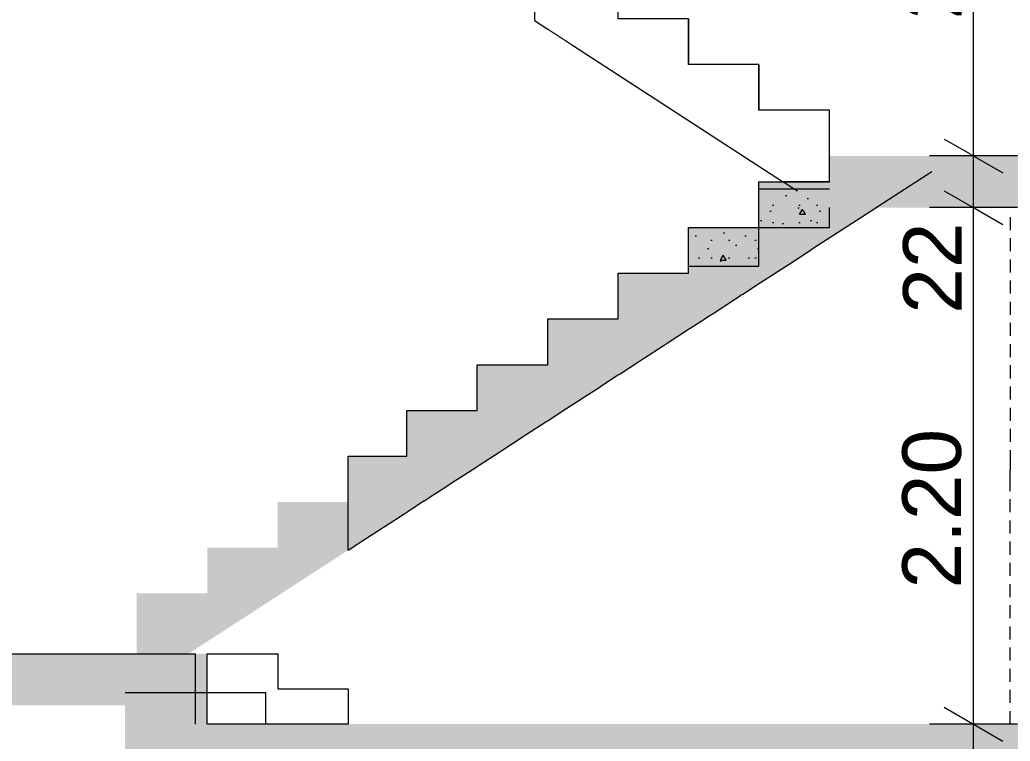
# Model space of a CAD drawing. Header units: feet. Extents: x 2583673 to 2624673, y -122443 to -93743.
# Drawn here: x 2602082 to 2606301, y -116471 to -113398 of the extents above; entities that cross this region are included whole.
import ezdxf

# ---------------------------------------------------------------- set-up
doc = ezdxf.new("R2010")
doc.units = ezdxf.units.FT
doc.header["$MEASUREMENT"] = 0
doc.set_wipeout_variables(frame=1)
doc.linetypes.add('Wipeout_Contour', pattern=[1000, 0, -1000])
for name, color, linetype, lineweight in [('0_Pen_No__1', 7, 'Continuous', 5), ('Dimensioning - General_Pen_No__1', 7, 'Continuous', 5), ('Exterior walls_Pen_No__1', 7, 'Continuous', 5), ('Structural - Bearing_Pen_No__1', 7, 'Continuous', 5)]:
    doc.layers.add(name, color=color, linetype=linetype, lineweight=lineweight)
for name, color, linetype in [('Dimensioning - General', 7, 'Continuous'), ('Exterior walls', 7, 'Continuous'), ('Structural - Bearing', 7, 'Continuous')]:
    doc.layers.add(name, color=color, linetype=linetype)
doc.layers.add('Structural - Bearing_Pen_No__109', color=7, linetype='Continuous', lineweight=5, true_color=0xb4e4dc)
doc.styles.add('GENERATED_STYLE_1', font='arial.ttf')
doc.dimstyles.new('GENERATED_STYLE__1', dxfattribs={"dimtxt": 250, "dimasz": 190, "dimexe": 0.18, "dimexo": 3, "dimgap": 0.09, "dimtad": 1, "dimlfac": 0.001, "dimzin": 0, "dimdsep": 46, "dimtxsty": 'GENERATED_STYLE_1', "dimblk": 'ARROWHEAD_2', "dimblk1": 'ARROWHEAD_2', "dimblk2": 'ARROWHEAD_2', "dimcen": 0.09, "dimclrd": 7, "dimclre": 7, "dimclrt": 7, "dimadec": 0, "dimazin": 0, "dimtfac": 1, "dimtdec": 4, "dimtmove": 0, "dimatfit": 3, "dimfxl": 1, "dimtolj": 1, "dimtzin": 0, "dimarcsym": 0})
pattern_1 = [(0, (2247653.82, -76424.97), (0, 389.71143), [24.375, -200.625]), (0, (2247766.32, -76230.1), (0, 389.71143), [24.375, -200.625]), (60, (2247653.82, -76424.97), (-337.5, 194.8557), [24.375, -200.625]), (60, (2247878.82, -76424.97), (-337.5, 194.8557), [24.375, -200.625]), (120, (2247678.2, -76424.97), (337.5, 194.8557), [24.375, -200.625]), (120, (2247903.2, -76424.97), (337.5, 194.8557), [24.375, -200.625]), (0, (2247653.82, -76387.47), (0, 75), [0, -75, 0, -112.5]), (45, (2247691.32, -76387.47), (-53.033009, 53.033009), [0, -56.25, 0, -93.75])]

# ---------------------------------------------------------------- blocks, each defined once
blk = doc.blocks.new('*D43', base_point=(2247653.8, -76425))
at = {"layer": 'Dimensioning - General_Pen_No__1', "color": 7, "linetype": 'Continuous', "lineweight": 5, "transparency": 16777216}
for p, q in [((2611965.4, -99144.8), (2611965.4, -99022.5)), ((2612090.4, -99216.9), (2611840.4, -99072.6)), ((2612152.9, -99144.8), (2611777.9, -99144.8)), ((2611965.4, -116398.3), (2611965.4, -99144.8)), ((2611840.4, -116326.2), (2612090.4, -116470.5)), ((2612152.9, -116398.3), (2611777.9, -116398.3)), ((2611965.4, -116520.6), (2611965.4, -116398.3))]:
    blk.add_line(p, q, dxfattribs=at)
at = {"layer": 'Dimensioning - General_Pen_No__1', "color": 7, "lineweight": 5, "transparency": 16777216, "insert": (2611915.4, -108199), "char_height": 250, "attachment_point": 7, "rotation": 90, "style": 'GENERATED_STYLE_1'}
blk.add_mtext('\\A1;17.25', dxfattribs=at)
blk = doc.blocks.new('ARROWHEAD_2')
at = {"color": 0, "linetype": 'Continuous', "lineweight": 0}
for p, q in [((-0.378, -0.655), (0.378, 0.655)), ((0, 0), (-1, 0))]:
    blk.add_line(p, q, dxfattribs=at)
blk = doc.blocks.new('*D44', base_point=(2247653.8, -76425))
at = {"layer": 'Dimensioning - General_Pen_No__1', "color": 7, "linetype": 'Continuous', "lineweight": 5, "transparency": 16777216}
for p, q in [((2606019.8, -114126.2), (2606269.8, -114270.5)), ((2606332.3, -114198.3), (2605957.3, -114198.3)), ((2606144.8, -116398.3), (2606144.8, -114198.3)), ((2606019.8, -116326.2), (2606269.8, -116470.5)), ((2606332.3, -116398.3), (2605957.3, -116398.3)), ((2606144.8, -116520.6), (2606144.8, -116398.3))]:
    blk.add_line(p, q, dxfattribs=at)
at = {"layer": 'Dimensioning - General_Pen_No__1', "color": 7, "lineweight": 5, "transparency": 16777216, "char_height": 250, "attachment_point": 7, "rotation": 90, "style": 'GENERATED_STYLE_1'}
for s, insert in [('\\A1;22', (2606094.8, -114650)), ('\\A1;2.20', (2606094.8, -115820.6))]:
    blk.add_mtext(s, dxfattribs=dict(at, insert=insert))
blk = doc.blocks.new('*D45', base_point=(2247653.8, -76425))
at = {"layer": 'Dimensioning - General_Pen_No__1', "color": 7, "linetype": 'Continuous', "lineweight": 5, "transparency": 16777216}
for p, q in [((2606019.8, -113906.2), (2606269.8, -114050.5)), ((2606332.3, -113978.3), (2605957.3, -113978.3)), ((2606144.8, -114198.3), (2606144.8, -113978.3)), ((2606019.8, -114126.2), (2606269.8, -114270.5)), ((2606332.3, -114198.3), (2605957.3, -114198.3))]:
    blk.add_line(p, q, dxfattribs=at)
blk = doc.blocks.new('*D46', base_point=(2247653.8, -76425))
at = {"layer": 'Dimensioning - General_Pen_No__1', "color": 7, "linetype": 'Continuous', "lineweight": 5, "transparency": 16777216}
for p, q in [((2606019.8, -111698.8), (2606269.8, -111843.2)), ((2606332.3, -111771), (2605957.3, -111771)), ((2606144.8, -113978.3), (2606144.8, -111771)), ((2606019.8, -113906.2), (2606269.8, -114050.5)), ((2606332.3, -113978.3), (2605957.3, -113978.3))]:
    blk.add_line(p, q, dxfattribs=at)
at = {"layer": 'Dimensioning - General_Pen_No__1', "color": 7, "lineweight": 5, "transparency": 16777216, "char_height": 250, "attachment_point": 7, "rotation": 90, "style": 'GENERATED_STYLE_1'}
for s, insert in [('\\A1;15', (2606094.8, -112222.7)), ('\\A1;2.21', (2606094.8, -113397))]:
    blk.add_mtext(s, dxfattribs=dict(at, insert=insert))

msp = doc.modelspace()

# ---------------------------------------------------------------- hatches: boundary and pattern name
at = {"layer": '0_Pen_No__1', "linetype": 'Continuous', "lineweight": 5}
msp.add_hatch(color=7, dxfattribs=at).paths.add_polyline_path([(2602996.195, -116098.346), (2603296.195, -116098.346), (2603296.195, -116248.346), (2603596.195, -116248.346), (2603596.195, -116398.346), (2602530.83, -116398.346), (2602530.83, -116098.346)])

# ---------------------------------------------------------------- wipeouts: each hides what was drawn before it
at = {"color": 254, "linetype": 'Wipeout_Contour', "lineweight": 0, "ltscale": 13043836.79844305}
msp.add_wipeout([(2606130.83, -116098.346), (2606300.83, -116098.346), (2606300.83, -114238.346), (2606300.83, -114198.346), (2606130.83, -114198.346)], dxfattribs=at).dxf.layer = 'Exterior walls'

# ---------------------------------------------------------------- next in the draw order: linework, layer by layer
at = {"layer": 'Exterior walls_Pen_No__1', "color": 7, "linetype": 'Continuous', "lineweight": 5}
for p, q in [((2606300.73, -114238.346), (2606300.73, -114293.877)), ((2606300.73, -114328.583), (2606300.73, -114384.114)), ((2606300.73, -114418.821), (2606300.73, -114474.352)), ((2606300.73, -114509.059), (2606300.73, -114564.589)), ((2606300.73, -114599.296), (2606300.73, -114654.827)), ((2606300.73, -114689.534), (2606300.73, -114745.065)), ((2606300.73, -114779.771), (2606300.73, -114835.302)), ((2606300.73, -114870.009), (2606300.73, -114925.54)), ((2606300.73, -114960.247), (2606300.73, -115015.778)), ((2606300.73, -115050.484), (2606300.73, -115106.015)), ((2606300.73, -115140.722), (2606300.73, -115196.253)), ((2606300.73, -115230.96), (2606300.73, -115262.815)), ((2606300.73, -115262.815), (2606300.73, -115318.346)), ((2606300.73, -115373.877), (2606300.73, -115318.346)), ((2606300.73, -115405.732), (2606300.73, -115373.877)), ((2606300.73, -115495.969), (2606300.73, -115440.439)), ((2606300.73, -115586.207), (2606300.73, -115530.676)), ((2606300.73, -115676.445), (2606300.73, -115620.914)), ((2606300.73, -115766.682), (2606300.73, -115711.151)), ((2606300.73, -115856.92), (2606300.73, -115801.389)), ((2606300.73, -115947.158), (2606300.73, -115891.627)), ((2606300.73, -116037.395), (2606300.73, -115981.864))]:
    msp.add_line(p, q, dxfattribs=at)

# ---------------------------------------------------------------- next in the draw order: wipeouts: each hides what was drawn before it
at = {"color": 254, "linetype": 'Wipeout_Contour', "lineweight": 0, "ltscale": 93827634.11003713}
msp.add_wipeout([(2600730.83, -116098.346), (2601930.83, -116098.346), (2601930.83, -115933.346), (2602230.83, -115933.346), (2602230.83, -115768.346), (2602530.83, -115768.346), (2602530.83, -115603.346), (2602830.83, -115603.346), (2602830.83, -115438.346), (2603130.83, -115438.346), (2603130.83, -115273.346), (2603430.83, -115273.346), (2603430.83, -115108.346), (2603730.83, -115108.346), (2603730.83, -114943.346), (2604030.83, -114943.346), (2604030.83, -114778.346), (2604330.83, -114778.346), (2604330.83, -114613.346), (2604630.83, -114613.346), (2604630.83, -114448.346), (2604930.83, -114448.346), (2604930.83, -114283.346), (2605230.83, -114283.346), (2605230.83, -114118.346), (2605530.83, -114118.346), (2605530.83, -114003.346), (2605230.83, -114003.346), (2605230.83, -113838.346), (2604930.83, -113838.346), (2604930.83, -113673.346), (2604630.83, -113673.346), (2604630.83, -113508.346), (2604330.83, -113508.346), (2604330.83, -113398.346), (2600730.83, -113398.346)], dxfattribs=at).dxf.layer = 'Exterior walls'
at = {"color": 254, "linetype": 'Wipeout_Contour', "lineweight": 0, "ltscale": 10421117.31003067}
msp.add_wipeout([(2602530.83, -116263.346), (2602530.83, -116398.346), (2602830.83, -116398.346), (2602830.83, -116263.346)], dxfattribs=at).dxf.layer = 'Structural - Bearing'

# ---------------------------------------------------------------- next in the draw order: linework, layer by layer
at = {"layer": '0_Pen_No__1', "color": 7, "linetype": 'Continuous', "lineweight": 5}
for p, q in [((2604530.83, -113567.873), (2604480.83, -113535.429)), ((2604580.83, -113600.317), (2604530.83, -113567.873)), ((2605530.83, -114088.679), (2605530.83, -114044.012)), ((2605230.83, -114088.679), (2605530.83, -114088.679)), ((2605380.83, -114119.429), (2605330.83, -114086.984)), ((2605394.572, -114128.346), (2605380.83, -114119.429))]:
    msp.add_line(p, q, dxfattribs=at)
at = {"layer": 'Structural - Bearing_Pen_No__1', "color": 7, "linetype": 'Continuous', "lineweight": 5}
msp.add_line((2605230.83, -114118.346), (2605530.83, -114118.346), dxfattribs=at)

# ---------------------------------------------------------------- next in the draw order: wipeouts: each hides what was drawn before it
at = {"color": 254, "linetype": 'Wipeout_Contour', "lineweight": 0, "ltscale": 26077698.62137309}
msp.add_wipeout([(2606130.83, -113398.346), (2604630.83, -113398.346), (2604630.83, -113508.346), (2604930.83, -113508.346), (2604930.83, -113673.346), (2605230.83, -113673.346), (2605230.83, -113838.346), (2605530.83, -113838.346), (2605530.83, -113978.346), (2606130.83, -113978.346)], dxfattribs=at).dxf.layer = 'Exterior walls'
at = {"color": 254, "linetype": 'Wipeout_Contour', "lineweight": 0, "ltscale": 67771525.80609697}
msp.add_wipeout([(2602230.83, -116098.346), (2606130.83, -116098.346), (2606130.83, -114198.346), (2605530.83, -114198.346), (2605530.83, -114283.346), (2605230.83, -114283.346), (2605230.83, -114448.346), (2604930.83, -114448.346), (2604930.83, -114613.346), (2604630.83, -114613.346), (2604630.83, -114778.346), (2604330.83, -114778.346), (2604330.83, -114943.346), (2604030.83, -114943.346), (2604030.83, -115108.346), (2603730.83, -115108.346), (2603730.83, -115273.346), (2603430.83, -115273.346), (2603430.83, -115438.346), (2603130.83, -115438.346), (2603130.83, -115603.346), (2602830.83, -115603.346), (2602830.83, -115768.346), (2602530.83, -115768.346), (2602530.83, -115933.346), (2602230.83, -115933.346)], dxfattribs=at).dxf.layer = 'Exterior walls'

# ---------------------------------------------------------------- next in the draw order: hatches: boundary and pattern name
at = {"layer": '0_Pen_No__1', "linetype": 'Continuous', "lineweight": 5}
msp.add_hatch(color=7, dxfattribs=at).paths.add_polyline_path([(2605230.83, -114088.679), (2605230.83, -114283.346), (2604930.83, -114283.346), (2604930.83, -114478.012), (2604630.83, -114478.012), (2604630.83, -114672.679), (2604330.83, -114672.679), (2604330.83, -114867.346), (2604030.83, -114867.346), (2604030.83, -115062.012), (2603730.83, -115062.012), (2603730.83, -115256.679), (2603480.83, -115256.679), (2603480.83, -115657.317), (2603522.467, -115630.3), (2603530.83, -115624.873), (2603539.193, -115619.446), (2603622.467, -115565.411), (2603630.83, -115559.984), (2603639.193, -115554.558), (2603722.467, -115500.522), (2603730.83, -115495.095), (2603737.102, -115491.025), (2603799.558, -115450.498), (2603805.83, -115446.429), (2603807.921, -115445.072), (2603828.74, -115431.563), (2603830.83, -115430.206), (2603835.012, -115427.493), (2603876.649, -115400.475), (2603880.83, -115397.762), (2603885.012, -115395.049), (2603926.649, -115368.031), (2603930.83, -115365.317), (2603932.921, -115363.961), (2603953.74, -115350.452), (2603955.83, -115349.095), (2603962.102, -115345.025), (2604024.558, -115304.498), (2604030.83, -115300.429), (2604039.193, -115295.002), (2604122.467, -115240.966), (2604130.83, -115235.54), (2604139.193, -115230.113), (2604222.467, -115176.077), (2604230.83, -115170.651), (2604239.193, -115165.224), (2604322.467, -115111.188), (2604330.83, -115105.762), (2604337.102, -115101.692), (2604399.558, -115061.165), (2604405.83, -115057.095), (2604412.102, -115053.025), (2604474.558, -115012.498), (2604480.83, -115008.429), (2604487.102, -115004.359), (2604549.558, -114963.832), (2604555.83, -114959.762), (2604562.102, -114955.692), (2604624.558, -114915.165), (2604630.83, -114911.095), (2604639.193, -114905.669), (2604722.467, -114851.633), (2604730.83, -114846.206), (2604739.193, -114840.78), (2604822.467, -114786.744), (2604830.83, -114781.317), (2604839.193, -114775.891), (2604922.467, -114721.855), (2604930.83, -114716.429), (2604937.102, -114712.359), (2604999.558, -114671.832), (2605005.83, -114667.762), (2605007.921, -114666.405), (2605028.74, -114652.896), (2605030.83, -114651.54), (2605035.012, -114648.826), (2605076.649, -114621.808), (2605080.83, -114619.095), (2605085.012, -114616.382), (2605126.649, -114589.364), (2605130.83, -114586.651), (2605132.921, -114585.294), (2605153.74, -114571.785), (2605155.83, -114570.429), (2605162.102, -114566.359), (2605224.558, -114525.832), (2605230.83, -114521.762), (2605237.102, -114517.692), (2605299.558, -114477.165), (2605305.83, -114473.095), (2605312.102, -114469.025), (2605374.558, -114428.498), (2605380.83, -114424.429), (2605387.102, -114420.359), (2605449.558, -114379.832), (2605455.83, -114375.762), (2605462.102, -114371.692), (2605967.088, -114044.012), (2605530.83, -114044.012), (2605530.83, -114088.679)])
at = {"layer": 'Structural - Bearing_Pen_No__109', "linetype": 'Continuous', "lineweight": 5, "true_color": 0xb4e4dc}
h = msp.add_hatch(dxfattribs=at)
h.set_pattern_fill('LIGHTWEIGHT_CONCRETE', color=254, style=0, pattern_type=2)
h.set_pattern_definition(pattern_1)
h.paths.add_polyline_path([(2605230.83, -114283.346), (2605530.83, -114283.346), (2605530.83, -114118.346), (2605230.83, -114118.346)])
h = msp.add_hatch(dxfattribs=at)
h.set_pattern_fill('LIGHTWEIGHT_CONCRETE', color=254, style=0, pattern_type=2)
h.set_pattern_definition(pattern_1)
h.paths.add_polyline_path([(2604930.83, -114448.346), (2605230.83, -114448.346), (2605230.83, -114283.346), (2604930.83, -114283.346)])

# ---------------------------------------------------------------- next in the draw order: linework, layer by layer
at = {"layer": '0_Pen_No__1', "color": 7, "linetype": 'Continuous', "lineweight": 5}
for p, q in [((2604780.83, -113730.095), (2604743.33, -113705.762)), ((2604818.33, -113754.429), (2604780.83, -113730.095)), ((2604855.83, -113778.762), (2604818.33, -113754.429)), ((2604893.33, -113803.095), (2604855.83, -113778.762)), ((2605030.83, -113892.317), (2604980.83, -113859.873)), ((2605080.83, -113924.762), (2605030.83, -113892.317)), ((2605130.83, -113957.206), (2605080.83, -113924.762)), ((2605462.102, -114371.692), (2605967.088, -114044.012)), ((2605230.83, -114283.346), (2605230.83, -114088.679)), ((2604930.83, -114283.346), (2605230.83, -114283.346)), ((2604930.83, -114478.012), (2604930.83, -114283.346)), ((2605387.102, -114420.359), (2605449.558, -114379.832)), ((2605449.558, -114379.832), (2605455.83, -114375.762)), ((2605455.83, -114375.762), (2605462.102, -114371.692)), ((2605312.102, -114469.025), (2605374.558, -114428.498)), ((2605374.558, -114428.498), (2605380.83, -114424.429)), ((2605380.83, -114424.429), (2605387.102, -114420.359)), ((2604630.83, -114478.012), (2604930.83, -114478.012)), ((2604630.83, -114672.679), (2604630.83, -114478.012)), ((2605237.102, -114517.692), (2605299.558, -114477.165)), ((2605299.558, -114477.165), (2605305.83, -114473.095)), ((2605305.83, -114473.095), (2605312.102, -114469.025)), ((2605162.102, -114566.359), (2605224.558, -114525.832)), ((2605224.558, -114525.832), (2605230.83, -114521.762)), ((2605230.83, -114521.762), (2605237.102, -114517.692)), ((2605153.74, -114571.785), (2605155.83, -114570.429)), ((2605155.83, -114570.429), (2605162.102, -114566.359)), ((2605085.012, -114616.382), (2605126.649, -114589.364)), ((2605126.649, -114589.364), (2605130.83, -114586.651)), ((2605130.83, -114586.651), (2605132.921, -114585.294)), ((2605132.921, -114585.294), (2605153.74, -114571.785)), ((2605007.921, -114666.405), (2605028.74, -114652.896)), ((2605028.74, -114652.896), (2605030.83, -114651.54)), ((2605030.83, -114651.54), (2605035.012, -114648.826)), ((2605035.012, -114648.826), (2605076.649, -114621.808)), ((2605076.649, -114621.808), (2605080.83, -114619.095)), ((2605080.83, -114619.095), (2605085.012, -114616.382)), ((2604330.83, -114672.679), (2604630.83, -114672.679)), ((2604330.83, -114867.346), (2604330.83, -114672.679)), ((2604937.102, -114712.359), (2604999.558, -114671.832)), ((2604999.558, -114671.832), (2605005.83, -114667.762)), ((2605005.83, -114667.762), (2605007.921, -114666.405)), ((2604839.193, -114775.891), (2604922.467, -114721.855)), ((2604922.467, -114721.855), (2604930.83, -114716.429)), ((2604930.83, -114716.429), (2604937.102, -114712.359)), ((2604822.467, -114786.744), (2604830.83, -114781.317)), ((2604830.83, -114781.317), (2604839.193, -114775.891)), ((2604739.193, -114840.78), (2604822.467, -114786.744)), ((2604639.193, -114905.669), (2604722.467, -114851.633)), ((2604722.467, -114851.633), (2604730.83, -114846.206)), ((2604730.83, -114846.206), (2604739.193, -114840.78)), ((2604030.83, -114867.346), (2604330.83, -114867.346)), ((2604030.83, -115062.012), (2604030.83, -114867.346)), ((2604630.83, -114911.095), (2604639.193, -114905.669)), ((2604562.102, -114955.692), (2604624.558, -114915.165)), ((2604624.558, -114915.165), (2604630.83, -114911.095)), ((2604487.102, -115004.359), (2604549.558, -114963.832)), ((2604549.558, -114963.832), (2604555.83, -114959.762)), ((2604555.83, -114959.762), (2604562.102, -114955.692)), ((2604412.102, -115053.025), (2604474.558, -115012.498)), ((2604474.558, -115012.498), (2604480.83, -115008.429)), ((2604480.83, -115008.429), (2604487.102, -115004.359)), ((2603730.83, -115062.012), (2604030.83, -115062.012)), ((2603730.83, -115256.679), (2603730.83, -115062.012)), ((2604337.102, -115101.692), (2604399.558, -115061.165)), ((2604399.558, -115061.165), (2604405.83, -115057.095)), ((2604405.83, -115057.095), (2604412.102, -115053.025)), ((2604239.193, -115165.224), (2604322.467, -115111.188)), ((2604322.467, -115111.188), (2604330.83, -115105.762)), ((2604330.83, -115105.762), (2604337.102, -115101.692)), ((2604139.193, -115230.113), (2604222.467, -115176.077)), ((2604222.467, -115176.077), (2604230.83, -115170.651)), ((2604230.83, -115170.651), (2604239.193, -115165.224)), ((2604039.193, -115295.002), (2604122.467, -115240.966)), ((2604122.467, -115240.966), (2604130.83, -115235.54)), ((2604130.83, -115235.54), (2604139.193, -115230.113)), ((2603480.83, -115256.679), (2603730.83, -115256.679)), ((2603480.83, -115657.317), (2603480.83, -115256.679)), ((2603962.102, -115345.025), (2604024.558, -115304.498)), ((2604024.558, -115304.498), (2604030.83, -115300.429)), ((2604030.83, -115300.429), (2604039.193, -115295.002)), ((2603885.012, -115395.049), (2603926.649, -115368.031)), ((2603926.649, -115368.031), (2603930.83, -115365.317)), ((2603930.83, -115365.317), (2603932.921, -115363.961)), ((2603932.921, -115363.961), (2603953.74, -115350.452)), ((2603953.74, -115350.452), (2603955.83, -115349.095)), ((2603955.83, -115349.095), (2603962.102, -115345.025)), ((2603835.012, -115427.493), (2603876.649, -115400.475)), ((2603876.649, -115400.475), (2603880.83, -115397.762)), ((2603880.83, -115397.762), (2603885.012, -115395.049)), ((2603737.102, -115491.025), (2603799.558, -115450.498)), ((2603799.558, -115450.498), (2603805.83, -115446.429)), ((2603805.83, -115446.429), (2603807.921, -115445.072)), ((2603807.921, -115445.072), (2603828.74, -115431.563)), ((2603828.74, -115431.563), (2603830.83, -115430.206)), ((2603830.83, -115430.206), (2603835.012, -115427.493)), ((2603722.467, -115500.522), (2603730.83, -115495.095)), ((2603730.83, -115495.095), (2603737.102, -115491.025)), ((2603639.193, -115554.558), (2603722.467, -115500.522)), ((2603539.193, -115619.446), (2603622.467, -115565.411)), ((2603622.467, -115565.411), (2603630.83, -115559.984)), ((2603630.83, -115559.984), (2603639.193, -115554.558)), ((2603522.467, -115630.3), (2603530.83, -115624.873)), ((2603530.83, -115624.873), (2603539.193, -115619.446)), ((2603480.83, -115657.317), (2603522.467, -115630.3))]:
    msp.add_line(p, q, dxfattribs=at)
at = {"layer": 'Structural - Bearing_Pen_No__1', "color": 7, "linetype": 'Continuous', "lineweight": 5}
for p, q in [((2605230.83, -114283.346), (2605230.83, -114118.346)), ((2605530.83, -114283.346), (2605530.83, -114198.346)), ((2604930.83, -114283.346), (2605230.83, -114283.346)), ((2604930.83, -114448.346), (2604930.83, -114283.346)), ((2605230.83, -114448.346), (2605230.83, -114283.346)), ((2605230.83, -114283.346), (2605530.83, -114283.346)), ((2604930.83, -114448.346), (2605230.83, -114448.346))]:
    msp.add_line(p, q, dxfattribs=at)

# ---------------------------------------------------------------- next in the draw order: dimensions: what is measured, and where the dimension line sits
at = {"layer": 'Dimensioning - General', "color": 7, "linetype": 'Continuous', "lineweight": 5}
for base, p1, p2, picture, middle in [((2606144.756, -111771.012), (2608764.222, -113978.346), (2608932.754, -111771.012), '*D46', (2605969.756, -113072.26)), ((2606144.756, -113978.346), (2608747.369, -114198.346), (2608764.222, -113978.346), '*D45', (2605969.756, -114459.437))]:
    dim = msp.add_linear_dim(base=base, p1=p1, p2=p2, angle=90, dimstyle='GENERATED_STYLE__1', dxfattribs=at)
    dim.commit()
    dim.dimension.update_dxf_attribs({"geometry": picture, "text_midpoint": middle, "dimtype": 160, "text_rotation": 90})

# ---------------------------------------------------------------- next in the draw order: wipeouts: each hides what was drawn before it
at = {"color": 254, "linetype": 'Wipeout_Contour', "lineweight": 0, "ltscale": 10427798.09888315}
msp.add_wipeout([(2604330.83, -113508.346), (2604630.83, -113508.346), (2604630.83, -113343.346), (2604330.83, -113343.346)], dxfattribs=at).dxf.layer = 'Structural - Bearing'
at = {"color": 254, "linetype": 'Wipeout_Contour', "lineweight": 0, "ltscale": 15640087.6548567}
msp.add_wipeout([(2606300.83, -116098.346), (2602830.83, -116098.346), (2602830.83, -116263.346), (2603130.83, -116263.346), (2603130.83, -116398.346), (2606300.83, -116398.346)], dxfattribs=at).dxf.layer = 'Structural - Bearing'

# ---------------------------------------------------------------- next in the draw order: linework, layer by layer
at = {"layer": '0_Pen_No__1', "color": 7, "linetype": 'Continuous', "lineweight": 5}
for p, q in [((2604330.83, -113438.095), (2604293.33, -113413.762)), ((2604380.83, -113470.54), (2604330.83, -113438.095)), ((2604430.83, -113502.984), (2604380.83, -113470.54)), ((2604480.83, -113535.429), (2604430.83, -113502.984))]:
    msp.add_line(p, q, dxfattribs=at)
at = {"layer": 'Exterior walls_Pen_No__1', "color": 7, "linetype": 'Continuous', "lineweight": 5}
for p, q in [((2606300.73, -116127.633), (2606300.73, -116072.102)), ((2606300.73, -116217.87), (2606300.73, -116162.34)), ((2606300.73, -116308.108), (2606300.73, -116252.577)), ((2606300.73, -116398.346), (2606300.73, -116342.815))]:
    msp.add_line(p, q, dxfattribs=at)

# ---------------------------------------------------------------- next in the draw order: dimensions: what is measured, and where the dimension line sits
at = {"layer": 'Dimensioning - General', "color": 7, "linetype": 'Continuous', "lineweight": 5}
dim = msp.add_linear_dim(base=(2606144.756, -114198.346), p1=(2608688.383, -116398.346), p2=(2608747.369, -114198.346), angle=90, dimstyle='GENERATED_STYLE__1', dxfattribs=at)
dim.commit()
dim.dimension.update_dxf_attribs({"geometry": '*D44', "text_midpoint": (2605969.756, -115495.927), "dimtype": 160, "text_rotation": 90})

# ---------------------------------------------------------------- next in the draw order: wipeouts: each hides what was drawn before it
at = {"color": 254, "linetype": 'Wipeout_Contour', "lineweight": 0, "ltscale": 10429025.69614857}
msp.add_wipeout([(2604630.83, -113508.346), (2604630.83, -113673.346), (2604930.83, -113673.346), (2604930.83, -113508.346)], dxfattribs=at).dxf.layer = 'Structural - Bearing'
at = {"color": 254, "linetype": 'Wipeout_Contour', "lineweight": 0, "ltscale": 10422316.11334151}
msp.add_wipeout([(2602830.83, -116263.346), (2602830.83, -116398.346), (2603130.83, -116398.346), (2603130.83, -116263.346)], dxfattribs=at).dxf.layer = 'Structural - Bearing'

# ---------------------------------------------------------------- next in the draw order: hatches: boundary and pattern name
at = {"layer": 'Structural - Bearing_Pen_No__1', "linetype": 'Continuous', "lineweight": 5}
msp.add_hatch(color=7, dxfattribs=at).paths.add_polyline_path([(2609350.83, -116618.346), (2609350.83, -116398.346), (2602880.83, -116398.346), (2602880.83, -116318.346), (2602530.83, -116318.346), (2602530.83, -116618.346)])

# ---------------------------------------------------------------- next in the draw order: linework, layer by layer
at = {"layer": '0_Pen_No__1', "color": 7, "linetype": 'Continuous', "lineweight": 5}
for p, q in [((2604930.83, -113394.346), (2604930.83, -113589.012)), ((2604630.83, -113632.762), (2604580.83, -113600.317)), ((2604930.83, -113589.012), (2605230.83, -113589.012)), ((2604668.33, -113657.095), (2604630.83, -113632.762)), ((2604705.83, -113681.429), (2604668.33, -113657.095)), ((2604743.33, -113705.762), (2604705.83, -113681.429))]:
    msp.add_line(p, q, dxfattribs=at)
at = {"layer": '0_Pen_No__1', "color": 7, "linetype": 'Continuous', "lineweight": 5, "flags": 128}
msp.add_lwpolyline([(2602880.83, -116098.346), (2603180.83, -116098.346), (2603180.83, -116248.346), (2603480.83, -116248.346), (2603480.83, -116398.346), (2602880.83, -116398.346)], close=True, dxfattribs=at)
at = {"layer": 'Structural - Bearing_Pen_No__1', "color": 7, "linetype": 'Continuous', "lineweight": 5}
for p, q in [((2604630.83, -113508.346), (2604630.83, -113343.346)), ((2604630.83, -113508.346), (2604930.83, -113508.346)), ((2603130.83, -116398.346), (2603130.83, -116263.346))]:
    msp.add_line(p, q, dxfattribs=at)

# ---------------------------------------------------------------- next in the draw order: wipeouts: each hides what was drawn before it
at = {"color": 254, "linetype": 'Wipeout_Contour', "lineweight": 0, "ltscale": 10430253.32877132}
msp.add_wipeout([(2604930.83, -113838.346), (2605230.83, -113838.346), (2605230.83, -113673.346), (2604930.83, -113673.346)], dxfattribs=at).dxf.layer = 'Structural - Bearing'
at = {"color": 254, "linetype": 'Wipeout_Contour', "lineweight": 0, "ltscale": 10421090.53785798}
msp.add_wipeout([(2602530.83, -116263.346), (2602830.83, -116263.346), (2602830.83, -116098.346), (2602530.83, -116098.346)], dxfattribs=at).dxf.layer = 'Structural - Bearing'

# ---------------------------------------------------------------- next in the draw order: hatches: boundary and pattern name
at = {"layer": '0_Pen_No__1', "linetype": 'Continuous', "lineweight": 5}
msp.add_hatch(color=7, dxfattribs=at).paths.add_polyline_path([(2603480.83, -115451.679), (2603180.83, -115451.679), (2603180.83, -115646.679), (2602880.83, -115646.679), (2602880.83, -115841.679), (2602580.83, -115841.679), (2602580.83, -116036.679), (2602580.83, -116098.346), (2602801.163, -116098.346), (2603480.83, -115657.317)])
at = {"layer": 'Structural - Bearing_Pen_No__1', "linetype": 'Continuous', "lineweight": 5}
msp.add_hatch(color=7, dxfattribs=at).paths.add_polyline_path([(2602880.83, -116318.346), (2602880.83, -116098.346), (2592060.83, -116098.346), (2592060.83, -116318.346)])

# ---------------------------------------------------------------- next in the draw order: linework, layer by layer
at = {"layer": '0_Pen_No__1', "color": 7, "linetype": 'Continuous', "lineweight": 5}
for p, q in [((2605230.83, -113589.012), (2605230.83, -113783.679)), ((2604930.83, -113827.429), (2604893.33, -113803.095)), ((2605230.83, -113783.679), (2605530.83, -113783.679)), ((2604980.83, -113859.873), (2604930.83, -113827.429))]:
    msp.add_line(p, q, dxfattribs=at)
at = {"layer": 'Structural - Bearing_Pen_No__1', "color": 7, "linetype": 'Continuous', "lineweight": 5}
for p, q in [((2604930.83, -113673.346), (2604930.83, -113508.346)), ((2604930.83, -113673.346), (2605230.83, -113673.346)), ((2601930.83, -116098.346), (2602530.83, -116098.346)), ((2602530.83, -116098.346), (2602830.83, -116098.346)), ((2602830.83, -116263.346), (2602830.83, -116098.346)), ((2602530.83, -116263.346), (2602830.83, -116263.346)), ((2602830.83, -116263.346), (2603130.83, -116263.346)), ((2602830.83, -116398.346), (2602830.83, -116263.346))]:
    msp.add_line(p, q, dxfattribs=at)

# ---------------------------------------------------------------- next in the draw order: wipeouts: each hides what was drawn before it
at = {"color": 254, "linetype": 'Wipeout_Contour', "lineweight": 0, "ltscale": 10431480.9967129}
msp.add_wipeout([(2605230.83, -114003.346), (2605530.83, -114003.346), (2605530.83, -113838.346), (2605230.83, -113838.346)], dxfattribs=at).dxf.layer = 'Structural - Bearing'

# ---------------------------------------------------------------- next in the draw order: hatches: boundary and pattern name
at = {"layer": 'Structural - Bearing_Pen_No__1', "linetype": 'Continuous', "lineweight": 5}
msp.add_hatch(color=7, dxfattribs=at).paths.add_polyline_path([(2609350.83, -114198.346), (2609350.83, -113978.346), (2605530.83, -113978.346), (2605530.83, -114198.346)])

# ---------------------------------------------------------------- next in the draw order: linework, layer by layer
at = {"layer": '0_Pen_No__1', "color": 7, "linetype": 'Continuous', "lineweight": 5}
msp.add_line((2605530.83, -113978.346), (2605530.83, -113783.679), dxfattribs=at)
at = {"layer": 'Structural - Bearing_Pen_No__1', "color": 7, "linetype": 'Continuous', "lineweight": 5}
for p, q in [((2605230.83, -113838.346), (2605230.83, -113673.346)), ((2605230.83, -113838.346), (2605530.83, -113838.346)), ((2605230.83, -114003.346), (2605230.83, -113838.346)), ((2605530.83, -113978.346), (2605530.83, -113838.346)), ((2605230.83, -114003.346), (2605530.83, -114003.346))]:
    msp.add_line(p, q, dxfattribs=at)

# ---------------------------------------------------------------- next in the draw order: dimensions: what is measured, and where the dimension line sits
at = {"layer": 'Dimensioning - General', "color": 7, "linetype": 'Continuous', "lineweight": 5}
dim = msp.add_linear_dim(base=(2611965.417, -99144.778), p1=(2608930.83, -116398.346), p2=(2599935.224, -99144.778), angle=90, dimstyle='GENERATED_STYLE__1', dxfattribs=at)
dim.commit()
dim.dimension.update_dxf_attribs({"geometry": '*D43', "text_midpoint": (2611790.417, -107778.989), "dimtype": 160, "text_rotation": 90})

# ---------------------------------------------------------------- next in the draw order: wipeouts: each hides what was drawn before it
at = {"color": 254, "linetype": 'Wipeout_Contour', "lineweight": 0, "ltscale": 28681754.71260845}
msp.add_wipeout([(2604630.83, -113178.346), (2604274.742, -113178.346), (2604274.58, -113401.595), (2605330.83, -114086.984), (2605530.83, -114086.984), (2605530.83, -113783.679), (2605230.83, -113783.679), (2605230.83, -113589.012), (2604930.83, -113589.012), (2604930.83, -113394.346), (2604630.83, -113394.346)], dxfattribs=at)

# ---------------------------------------------------------------- next in the draw order: linework, layer by layer
at = {"layer": '0_Pen_No__1', "color": 7, "linetype": 'Continuous', "lineweight": 5, "flags": 128}
msp.add_lwpolyline([(2604630.83, -113178.346), (2604274.742, -113178.346), (2604274.58, -113401.595), (2605330.83, -114086.984), (2605530.83, -114086.984), (2605530.83, -113783.679), (2605230.83, -113783.679), (2605230.83, -113589.012), (2604930.83, -113589.012), (2604930.83, -113394.346), (2604630.83, -113394.346)], close=True, dxfattribs=at)

doc.saveas('drawing.dxf')
